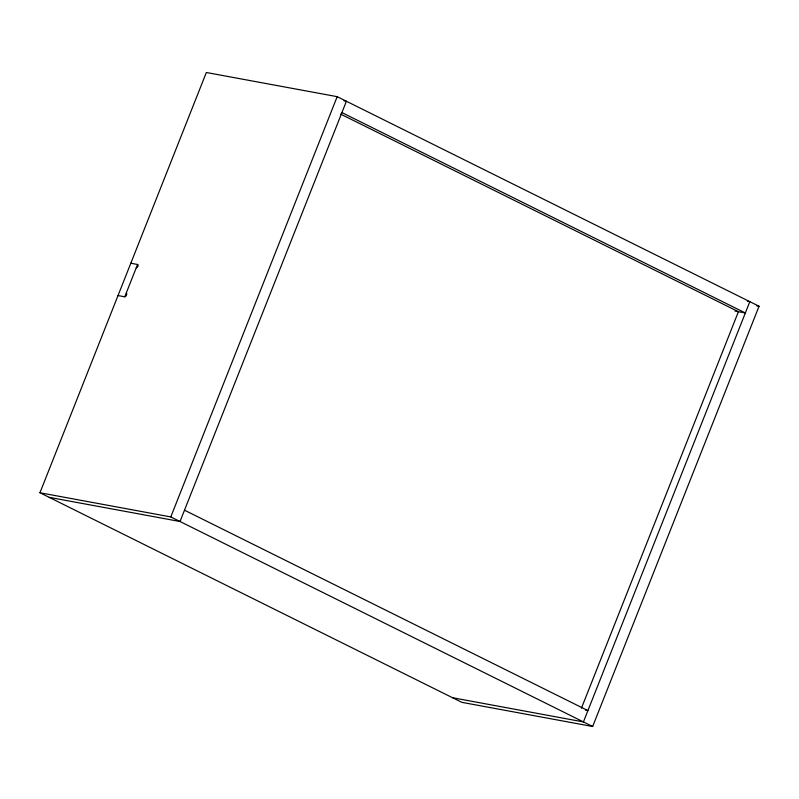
<?xml version="1.0" encoding="UTF-8"?>
<svg xmlns="http://www.w3.org/2000/svg" width="799" height="799" viewBox="0 0 799 799"><rect width="100%" height="100%" fill="white"/><g stroke="black" fill="none" stroke-linecap="round" stroke-linejoin="round"><path stroke-width="1.2" d="M39.95 492.753L206.342 72.499L337.178 96.669L759.05 306.247L592.658 726.501L461.822 702.331L39.95 492.753L170.786 516.923L592.658 726.501M118.022 295.56L124.764 296.799L137.558 264.469L130.826 263.231M170.786 516.923L337.178 96.669M581.442 708.164L738.416 311.7L340.584 114.067M343.96 100.804L346.406 101.253L180.015 521.507L49.178 497.338M747.375 301.213L749.822 301.662L583.43 721.916L452.594 697.747M756.603 305.797L759.05 306.247M735.05 311.081L745.337 312.978L341.922 112.569M585.467 710.151L587.914 710.601L184.499 510.191M137.558 264.469A1.758 0.949 -63.6 0 1 137.877 266.267A1.758 0.949 -63.6 0 1 136.279 267.705M126.292 292.923A2.137 1.159 -63.6 0 1 126.492 295.041A2.137 1.159 -63.6 0 1 124.764 296.799"/></g></svg>
